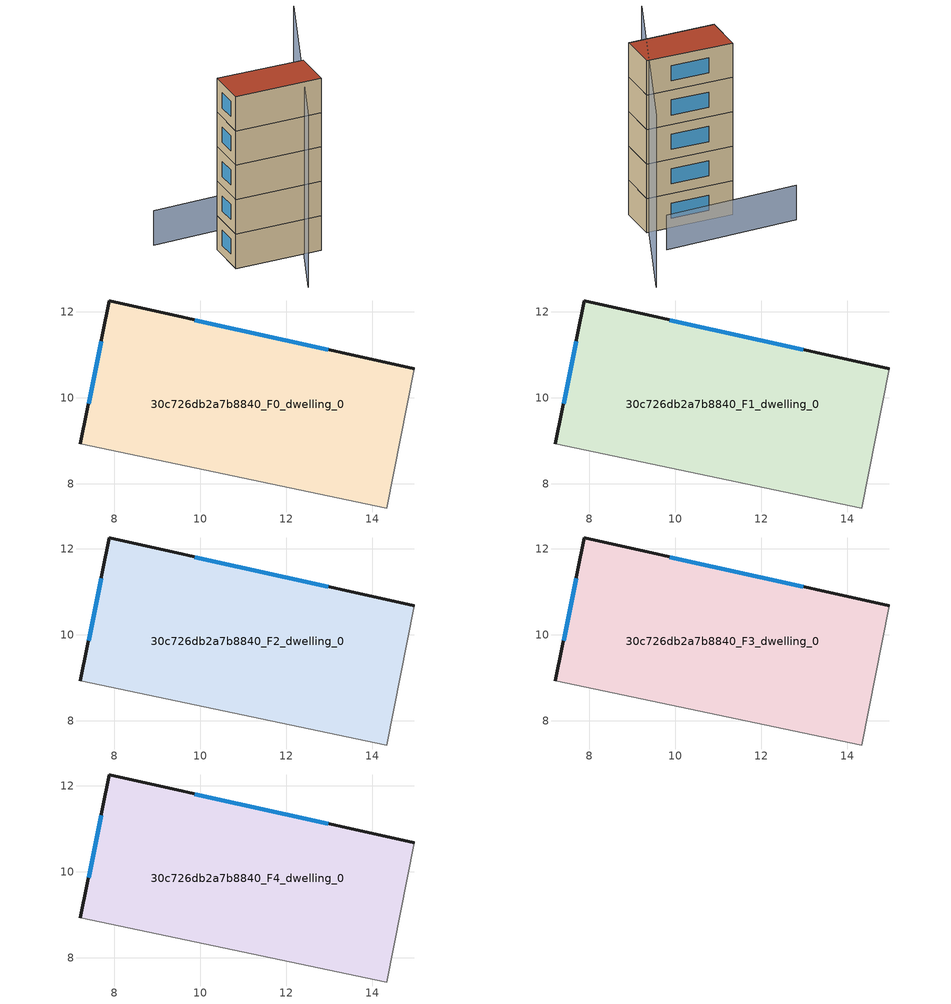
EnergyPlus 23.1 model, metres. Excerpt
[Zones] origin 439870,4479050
30c726db2a7b8840_F0_dwelling_0
 floor ground (EU_floor_Construction): 14.97,10.67 14.33,7.44 7.22,8.92 7.89,12.25 z0
 wall outside (EU_wall_Construction): 14.97,10.67 7.89,12.25 7.22,8.92 z0:3
 wall adiabatic (EU_wall_Construction): 7.22,8.92 14.33,7.44 14.97,10.67 z0:3
 window (EU_Window_Construction): 7.7,11.32 7.4,9.86 / 12.98,11.12 9.88,11.81 z0.84:2.16
30c726db2a7b8840_F1_dwelling_0
 floor to 30c726db2a7b8840_F0_dwelling_0 (EU_floor_Construction): 14.97,10.67 14.33,7.44 7.21,8.92 7.89,12.25 z3
 wall outside (EU_wall_Construction): 14.97,10.67 7.89,12.25 7.22,8.92 z3:6
 wall adiabatic (EU_wall_Construction): 7.22,8.92 14.33,7.44 14.97,10.67 z3:6
 window (EU_Window_Construction): 7.7,11.32 7.4,9.86 / 12.98,11.12 9.88,11.81 z3.84:5.16
30c726db2a7b8840_F2_dwelling_0
 floor to 30c726db2a7b8840_F1_dwelling_0 (EU_floor_Construction): 14.97,10.67 14.33,7.44 7.21,8.92 7.89,12.25 z6
 wall outside (EU_wall_Construction): 14.97,10.67 7.89,12.25 7.22,8.92 z6:9
 wall adiabatic (EU_wall_Construction): 7.22,8.92 14.33,7.44 14.97,10.67 z6:9
 window (EU_Window_Construction): 7.7,11.32 7.4,9.86 / 12.98,11.12 9.88,11.81 z6.84:8.16
30c726db2a7b8840_F3_dwelling_0
 floor to 30c726db2a7b8840_F2_dwelling_0 (EU_floor_Construction): 14.97,10.67 14.33,7.44 7.21,8.92 7.89,12.25 z9
 wall outside (EU_wall_Construction): 14.97,10.67 7.89,12.25 7.22,8.92 z9:12
 wall adiabatic (EU_wall_Construction): 7.22,8.92 14.33,7.44 14.97,10.67 z9:12
 window (EU_Window_Construction): 7.7,11.32 7.4,9.86 / 12.98,11.12 9.88,11.81 z9.84:11.16
30c726db2a7b8840_F4_dwelling_0
 floor to 30c726db2a7b8840_F3_dwelling_0 (EU_floor_Construction): 14.97,10.67 14.33,7.44 7.21,8.92 7.89,12.25 z12
 wall outside (EU_wall_Construction): 14.97,10.67 7.89,12.25 7.22,8.92 z12:15
 wall adiabatic (EU_wall_Construction): 7.22,8.92 14.33,7.44 14.97,10.67 z12:15
 window (EU_Window_Construction): 7.7,11.32 7.4,9.86 / 12.98,11.12 9.88,11.81 z12.84:14.16
 roof outside (EU_roof_Construction): 14.33,7.44 14.97,10.67 7.89,12.25 7.22,8.92 z15
shading: 9.9,3.16 19.72,18.25 z0:15; 15.4,13.79 4.43,15.82 z0:3
[Building]
EU S2 Campaign: North Axis=0; Terrain=City; Solar Distribution=FullExterior
[Site:Location]
Madrid: Latitude=40.5; Longitude=-3.5; Time Zone=1; Elevation=609
[SizingPeriod:WeatherFileDays]
AnnualSizingPeriod: Begin Month=1; Begin Day of Month=1; End Month=12; End Day of Month=31; Day of Week for Start Day=Monday; Use Weather File Daylight Saving Period=No; Use Weather File Rain and Snow Indicators=No
[MATERIAL]
EU_InternalMass_Material: Roughness=MediumRough; Thickness=0.1; Conductivity=1; Density=1800; Specific Heat=900; Thermal Absorptance=0.9; Solar Absorptance=0.7; Visible Absorptance=0.7
[MATERIAL:NOMASS] Roughness=MediumRough; Thermal Absorptance=0.9; Solar Absorptance=0.7; Visible Absorptance=0.7
Name | Thermal Resistance
EU_wall_NoMass; EU_roof_NoMass | 2.16768
EU_floor_NoMass | 1.14339
[WINDOWMATERIAL:SIMPLEGLAZINGSYSTEM]
EU_Window_SimpleGlazing: UFactor=3.23888; Solar Heat Gain Coefficient=0.85; Visible Transmittance=0.85
[CONSTRUCTION]
EU_wall_Construction: EU_wall_NoMass
EU_roof_Construction: EU_roof_NoMass
EU_floor_Construction: EU_floor_NoMass
EU_Window_Construction: EU_Window_SimpleGlazing
EU_InternalMass_Construction: EU_InternalMass_Material
[ZONE] Type=1; Multiplier=1; Ceiling Height=autocalculate; Floor Area=autocalculate; Part of Total Floor Area=Yes
Name | Volume
30c726db2a7b8840_F0_dwelling_0 | 72.9027
30c726db2a7b8840_F1_dwelling_0; 30c726db2a7b8840_F2_dwelling_0; 30c726db2a7b8840_F3_dwelling_0; 30c726db2a7b8840_F4_dwelling_0 | 72.9034
[INTERNALMASS] Construction=EU_InternalMass_Construction; Surface Area=24.301
Name | Zone or ZoneList
30c726db2a7b8840_F0_dwelling_0_EU_InternalMass | 30c726db2a7b8840_F0_dwelling_0
30c726db2a7b8840_F1_dwelling_0_EU_InternalMass | 30c726db2a7b8840_F1_dwelling_0
30c726db2a7b8840_F2_dwelling_0_EU_InternalMass | 30c726db2a7b8840_F2_dwelling_0
30c726db2a7b8840_F3_dwelling_0_EU_InternalMass | 30c726db2a7b8840_F3_dwelling_0
30c726db2a7b8840_F4_dwelling_0_EU_InternalMass | 30c726db2a7b8840_F4_dwelling_0
[OTHEREQUIPMENT] Fuel Type=Electricity; Design Level Calculation Method=Watts/Area; Power per Zone Floor Area=1; Fraction Latent=0; Fraction Radiant=0; Fraction Lost=0; Carbon Dioxide Generation Rate=0; EndUse Subcategory=EU_Step8_InternalGains
Name | Zone or ZoneList or Space or SpaceList | Schedule
EU_Step8_InternalGain_30c726db2a7b8840_F0_dwelling_0_f000 | 30c726db2a7b8840_F0_dwelling_0 | EU_Step8_GainSchedule_30c726db2a7b8840_F0_dwelling_0_f000
EU_Step8_InternalGain_30c726db2a7b8840_F1_dwelling_0_f000 | 30c726db2a7b8840_F1_dwelling_0 | EU_Step8_GainSchedule_30c726db2a7b8840_F1_dwelling_0_f000
EU_Step8_InternalGain_30c726db2a7b8840_F2_dwelling_0_f000 | 30c726db2a7b8840_F2_dwelling_0 | EU_Step8_GainSchedule_30c726db2a7b8840_F2_dwelling_0_f000
EU_Step8_InternalGain_30c726db2a7b8840_F3_dwelling_0_f000 | 30c726db2a7b8840_F3_dwelling_0 | EU_Step8_GainSchedule_30c726db2a7b8840_F3_dwelling_0_f000
EU_Step8_InternalGain_30c726db2a7b8840_F4_dwelling_0_f000 | 30c726db2a7b8840_F4_dwelling_0 | EU_Step8_GainSchedule_30c726db2a7b8840_F4_dwelling_0_f000
[ZONEVENTILATION:DESIGNFLOWRATE] Schedule=EU_AlwaysOn; Design Flow Rate Calculation Method=AirChanges/Hour; Air Changes per Hour=0.480546; Ventilation Type=Natural; Fan Pressure Rise=0; Fan Total Efficiency=1; Constant Term Coefficient=1; Temperature Term Coefficient=0; Velocity Term Coefficient=0; Velocity Squared Term Coefficient=0; Minimum Indoor Temperature=-100; Maximum Indoor Temperature=100; Delta Temperature=-100; Minimum Outdoor Temperature=-100; Maximum Outdoor Temperature=100; Maximum Wind Speed=40
Name | Zone or ZoneList or Space or SpaceList
EU_ConstantAir_30c726db2a7b8840_F0_dwelling_0 | 30c726db2a7b8840_F0_dwelling_0
EU_ConstantAir_30c726db2a7b8840_F1_dwelling_0 | 30c726db2a7b8840_F1_dwelling_0
EU_ConstantAir_30c726db2a7b8840_F2_dwelling_0 | 30c726db2a7b8840_F2_dwelling_0
EU_ConstantAir_30c726db2a7b8840_F3_dwelling_0 | 30c726db2a7b8840_F3_dwelling_0
EU_ConstantAir_30c726db2a7b8840_F4_dwelling_0 | 30c726db2a7b8840_F4_dwelling_0
[HVACTEMPLATE:THERMOSTAT] Constant Heating Setpoint=20; Constant Cooling Setpoint=50
EU_HeatOnly_30c726db2a7b8840_F0_dwelling_0; EU_HeatOnly_30c726db2a7b8840_F1_dwelling_0; EU_HeatOnly_30c726db2a7b8840_F2_dwelling_0; EU_HeatOnly_30c726db2a7b8840_F3_dwelling_0; EU_HeatOnly_30c726db2a7b8840_F4_dwelling_0
[HVACTEMPLATE:ZONE:IDEALLOADSAIRSYSTEM] System Availability Schedule=EU_AlwaysOn; Maximum Heating Supply Air Temperature=50; Minimum Cooling Supply Air Temperature=13; Maximum Heating Supply Air Humidity Ratio=0.0156; Minimum Cooling Supply Air Humidity Ratio=0.0077; Heating Limit=NoLimit; Cooling Limit=NoLimit; Heating Availability Schedule=EU_AlwaysOn; Cooling Availability Schedule=EU_CoolingOff; Dehumidification Control Type=ConstantSensibleHeatRatio; Cooling Sensible Heat Ratio=0.7; Dehumidification Setpoint=60; Humidification Control Type=None; Humidification Setpoint=30; Outdoor Air Method=None; Outdoor Air Flow Rate per Person=0.00944; Outdoor Air Flow Rate per Zone Floor Area=0; Outdoor Air Flow Rate per Zone=0; Demand Controlled Ventilation Type=None; Outdoor Air Economizer Type=NoEconomizer; Heat Recovery Type=None; Sensible Heat Recovery Effectiveness=0.7; Latent Heat Recovery Effectiveness=0.65
Name | Template Thermostat
30c726db2a7b8840_F0_dwelling_0 | EU_HeatOnly_30c726db2a7b8840_F0_dwelling_0
30c726db2a7b8840_F1_dwelling_0 | EU_HeatOnly_30c726db2a7b8840_F1_dwelling_0
30c726db2a7b8840_F2_dwelling_0 | EU_HeatOnly_30c726db2a7b8840_F2_dwelling_0
30c726db2a7b8840_F3_dwelling_0 | EU_HeatOnly_30c726db2a7b8840_F3_dwelling_0
30c726db2a7b8840_F4_dwelling_0 | EU_HeatOnly_30c726db2a7b8840_F4_dwelling_0
[SIZING:ZONE] Zone Cooling Design Supply Air Temperature Input Method=SupplyAirTemperature; Zone Cooling Design Supply Air Temperature=13; Zone Heating Design Supply Air Temperature Input Method=SupplyAirTemperature; Zone Heating Design Supply Air Temperature=50; Zone Cooling Design Supply Air Humidity Ratio=0.008; Zone Heating Design Supply Air Humidity Ratio=0.008; Cooling Design Air Flow Method=DesignDay; Cooling Design Air Flow Rate=0; Cooling Minimum Air Flow per Zone Floor Area=0.000762; Cooling Minimum Air Flow=0; Cooling Minimum Air Flow Fraction=0.2; Heating Design Air Flow Method=DesignDay; Heating Design Air Flow Rate=0; Heating Maximum Air Flow per Zone Floor Area=0.002032; Heating Maximum Air Flow=0.141576; Heating Maximum Air Flow Fraction=0.3; Account for Dedicated Outdoor Air System=No; Dedicated Outdoor Air System Control Strategy=NeutralSupplyAir; Dedicated Outdoor Air Low Setpoint Temperature for Design=autosize; Dedicated Outdoor Air High Setpoint Temperature for Design=autosize; Zone Load Sizing Method=Sensible Load Only No Latent Load; Zone Latent Cooling Design Supply Air Humidity Ratio Input Method=HumidityRatioDifference; Zone Cooling Design Supply Air Humidity Ratio Difference=0.005; Zone Latent Heating Design Supply Air Humidity Ratio Input Method=HumidityRatioDifference; Zone Humidification Design Supply Air Humidity Ratio Difference=0.005
30c726db2a7b8840_F0_dwelling_0; 30c726db2a7b8840_F1_dwelling_0; 30c726db2a7b8840_F2_dwelling_0; 30c726db2a7b8840_F3_dwelling_0; 30c726db2a7b8840_F4_dwelling_0
[SCHEDULE:CONSTANT]
Name | Hourly Value
EU_AlwaysOn | 1
EU_CoolingOff | 0
[SCHEDULE:FILE] Column Number=1; Rows to Skip at Top=0; Number of Hours of Data=8760; Column Separator=Comma; Interpolate to Timestep=No; Minutes per Item=60; Adjust Schedule for Daylight Savings=Yes
Name | File
EU_Step8_GainSchedule_30c726db2a7b8840_F0_dwelling_0_f000 | ../../schedules/30c726db2a7b8840/30c726db2a7b8840_F0_dwelling_0_f000_gain.csv
EU_Step8_GainSchedule_30c726db2a7b8840_F1_dwelling_0_f000 | ../../schedules/30c726db2a7b8840/30c726db2a7b8840_F1_dwelling_0_f000_gain.csv
EU_Step8_GainSchedule_30c726db2a7b8840_F2_dwelling_0_f000 | ../../schedules/30c726db2a7b8840/30c726db2a7b8840_F2_dwelling_0_f000_gain.csv
EU_Step8_GainSchedule_30c726db2a7b8840_F3_dwelling_0_f000 | ../../schedules/30c726db2a7b8840/30c726db2a7b8840_F3_dwelling_0_f000_gain.csv
EU_Step8_GainSchedule_30c726db2a7b8840_F4_dwelling_0_f000 | ../../schedules/30c726db2a7b8840/30c726db2a7b8840_F4_dwelling_0_f000_gain.csv
